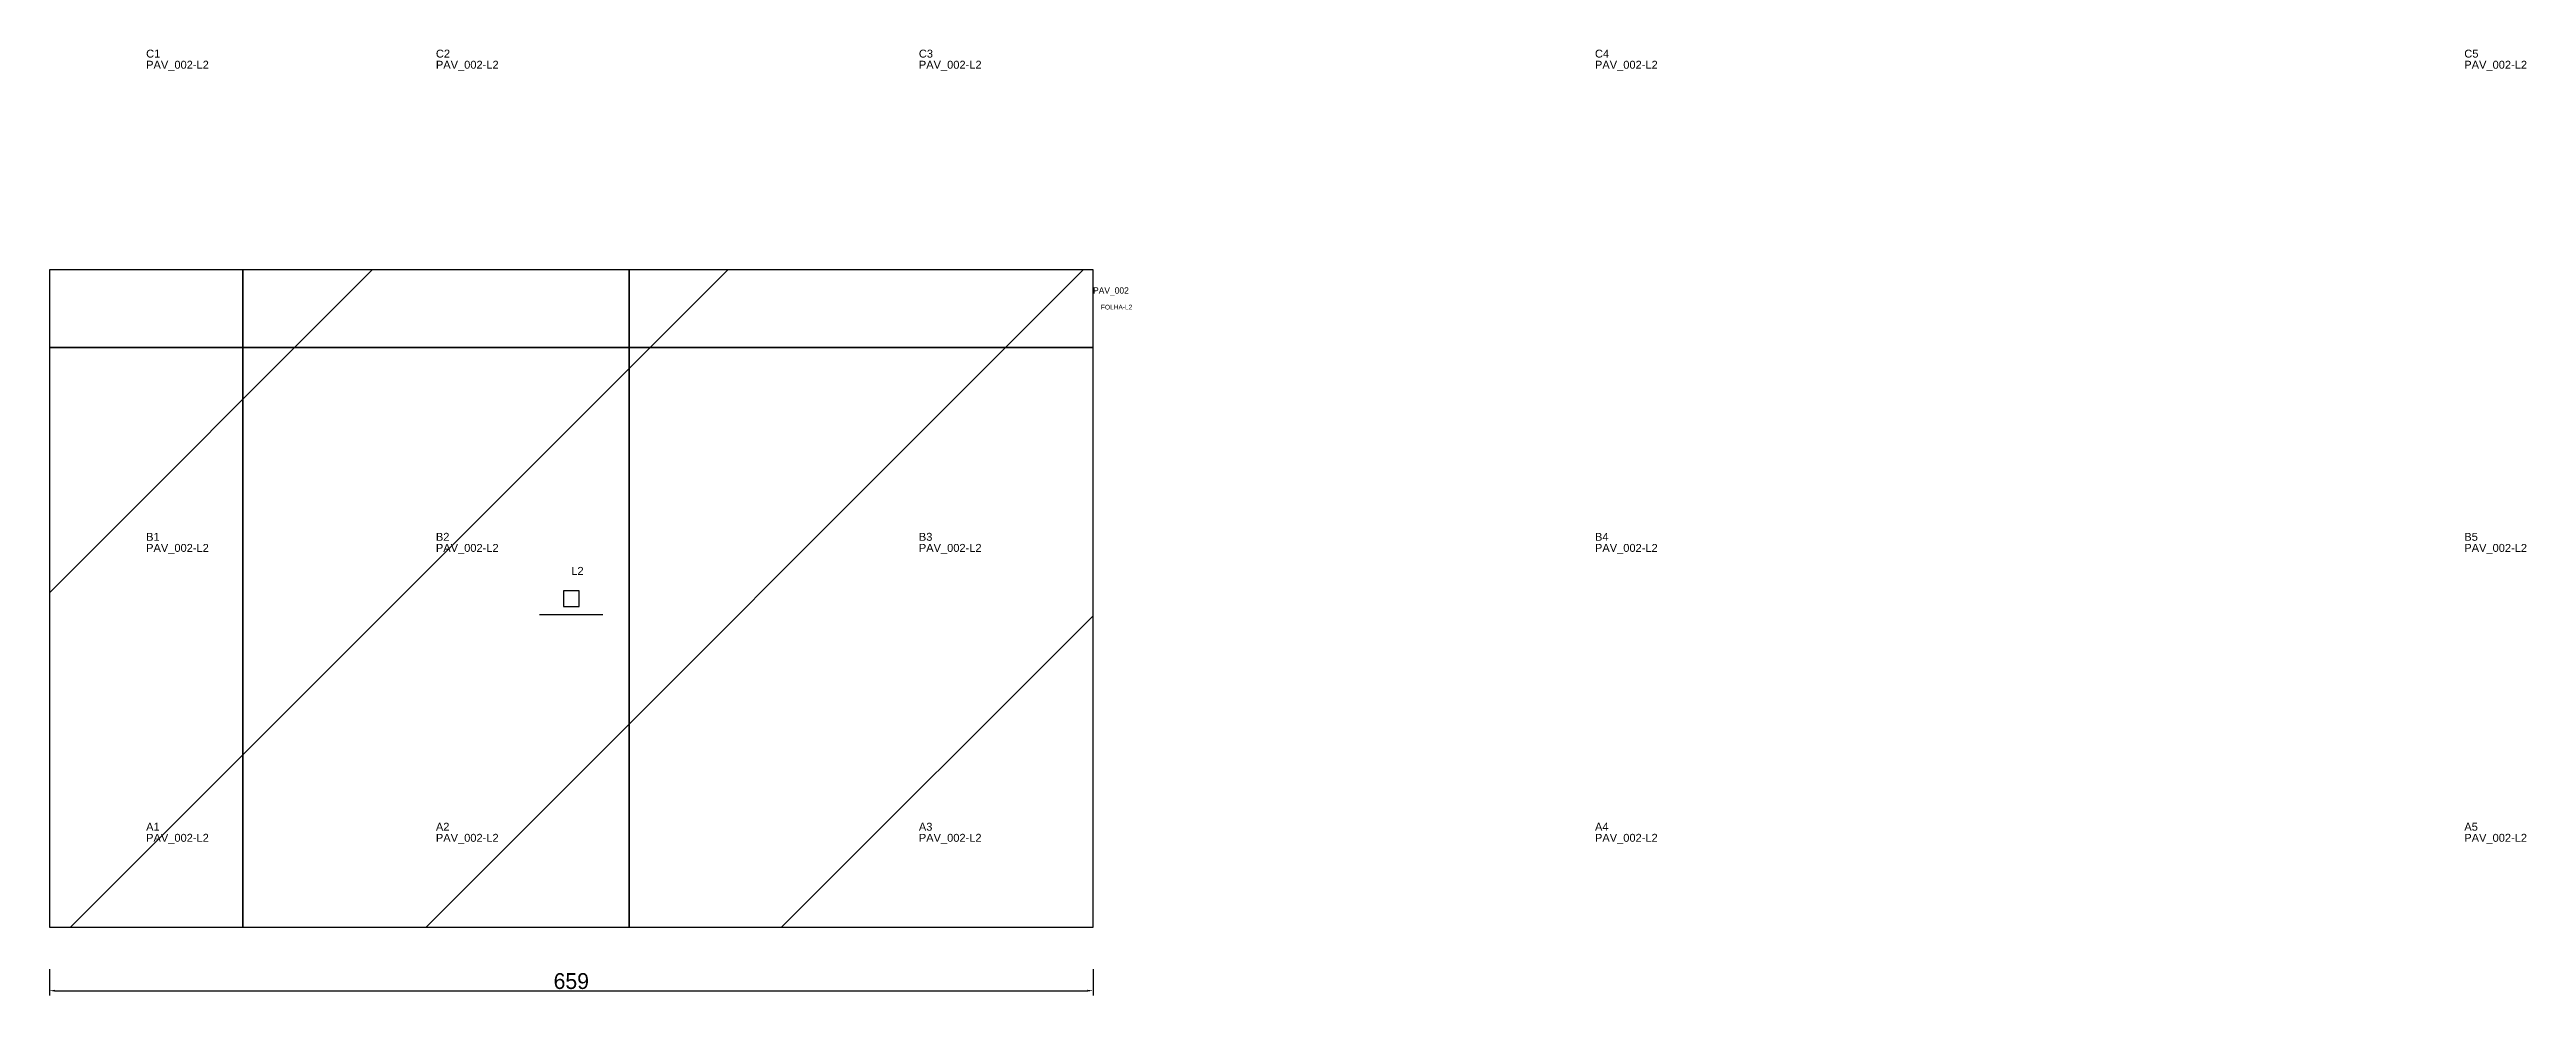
# Model space of a CAD drawing. Header units: metres. Extents: x 222 to 1786, y -256 to 341.
import ezdxf

# ---------------------------------------------------------------- set-up
doc = ezdxf.new("R2010")
doc.units = ezdxf.units.M
for name, color, linetype in [('3', 3, 'CONTINUOUS'), ('AUX00', 7, 'CONTINUOUS'), ('COTA', 241, 'CONTINUOUS'), ('FOLHA', 255, 'CONTINUOUS'), ('Hachura', 251, 'CONTINUOUS'), ('NOMENCLATURA', 7, 'CONTINUOUS'), ('Nível', 160, 'CONTINUOUS'), ('Painéis', 200, 'CONTINUOUS'), ('Pilares', 5, 'CONTINUOUS'), ('SARR_2.2x7', 40, 'CONTINUOUS')]:
    doc.layers.add(name, color=color, linetype=linetype)
doc.styles.add('ARIAL', font='Arial.ttf')
doc.styles.add('STR_STANDARD', font='arial.ttf')
doc.dimstyles.new('EZ DXF', dxfattribs={"dimtxt": 10, "dimasz": 3.5, "dimexe": 3, "dimexo": 1.5, "dimgap": 1, "dimtad": 1, "dimdec": 1, "dimdsep": 46, "dimcen": 2.5, "dimazin": 3, "dimtfac": 1, "dimtmove": 0, "dimatfit": 3})

msp = doc.modelspace()

# ---------------------------------------------------------------- hatches: boundary and pattern name
at = {"layer": 'Hachura'}
h = msp.add_hatch(dxfattribs=at)
h.set_pattern_fill('ANSI31', scale=50)
h.paths.add_polyline_path([(881.2, 201.5), (222.2, 201.5), (222.2, -213.5), (881.2, -213.5)])
h = msp.add_hatch(dxfattribs=at)
h.set_pattern_fill('ANSI31', scale=50)
h.paths.add_polyline_path([(881.2, 201.5), (222.2, 201.5), (222.2, -213.5), (881.2, -213.5)])

# ---------------------------------------------------------------- linework, layer by layer
at = {"layer": '3'}
for points in [[(344.2, -213.5), (344.2, 201.5)], [(344.2, -213.5), (344.2, 201.5)], [(588.2, -213.5), (588.2, 201.5)], [(588.2, -213.5), (588.2, 201.5)], [(222.2, 152.5), (881.2, 152.5)], [(222.2, 152.5), (881.2, 152.5)]]:
    msp.add_lwpolyline(points, close=True, dxfattribs=at)
at = {"layer": 'Painéis', "color": 200}
for p, q in [((881.2, 201.5), (222.2, 201.5)), ((222.2, 201.5), (222.2, -213.5)), ((881.2, 201.5), (222.2, 201.5)), ((222.2, 201.5), (222.2, -213.5)), ((881.2, -213.5), (881.2, 201.5)), ((881.2, -213.5), (881.2, 201.5)), ((222.2, -213.5), (881.2, -213.5)), ((222.2, -213.5), (881.2, -213.5))]:
    msp.add_line(p, q, dxfattribs=at)
at = {"layer": 'Pilares'}
msp.add_lwpolyline([(546.7, -11), (556.7, -11), (556.7, -1), (546.7, -1)], close=True, dxfattribs=at)
msp.add_lwpolyline([(546.7, -11), (556.7, -11), (556.7, -1), (546.7, -1)], close=True, dxfattribs=at)
at = {"layer": 'SARR_2.2x7'}
msp.add_line((531.7, -16), (571.7, -16), dxfattribs=at)
msp.add_line((531.7, -16), (571.7, -16), dxfattribs=at)

# ---------------------------------------------------------------- texts
at = {"layer": '3', "style": 'STR_STANDARD'}
for s, p in [('C1', (283.2, 335.5)), ('C1', (283.2, 335.5)), ('C2', (466.2, 335.5)), ('C2', (466.2, 335.5)), ('C3', (771.2, 335.5)), ('C3', (771.2, 335.5)), ('C4', (1198.2, 335.5)), ('C4', (1198.2, 335.5)), ('C5', (1747.2, 335.5)), ('C5', (1747.2, 335.5)), ('B1', (283.2, 30.5)), ('B1', (283.2, 30.5)), ('B2', (466.2, 30.5)), ('B2', (466.2, 30.5)), ('B3', (771.2, 30.5)), ('B3', (771.2, 30.5)), ('B4', (1198.2, 30.5)), ('B4', (1198.2, 30.5)), ('B5', (1747.2, 30.5)), ('B5', (1747.2, 30.5)), ('A1', (283.2, -152.5)), ('A1', (283.2, -152.5)), ('A2', (466.2, -152.5)), ('A2', (466.2, -152.5)), ('A3', (771.2, -152.5)), ('A3', (771.2, -152.5)), ('A4', (1198.2, -152.5)), ('A4', (1198.2, -152.5)), ('A5', (1747.2, -152.5)), ('A5', (1747.2, -152.5))]:
    msp.add_text(s, height=5, dxfattribs=at).set_placement(p)
at = {"layer": 'AUX00', "style": 'STR_STANDARD'}
for p in [(283.2, 328.5), (283.2, 328.5), (466.2, 328.5), (466.2, 328.5), (771.2, 328.5), (771.2, 328.5), (1198.2, 328.5), (1198.2, 328.5), (1747.2, 328.5), (1747.2, 328.5), (283.2, 23.5), (283.2, 23.5), (466.2, 23.5), (466.2, 23.5), (771.2, 23.5), (771.2, 23.5), (1198.2, 23.5), (1198.2, 23.5), (1747.2, 23.5), (1747.2, 23.5), (283.2, -159.5), (283.2, -159.5), (466.2, -159.5), (466.2, -159.5), (771.2, -159.5), (771.2, -159.5), (1198.2, -159.5), (1198.2, -159.5), (1747.2, -159.5), (1747.2, -159.5)]:
    msp.add_text('PAV_002-L2', height=5, dxfattribs=at).set_placement(p)
at = {"layer": 'FOLHA'}
msp.add_text('FOLHA-L2', height=3, dxfattribs=at).set_placement((886.2, 176.5))
msp.add_text('FOLHA-L2', height=3, dxfattribs=at).set_placement((886.2, 176.5))
at = {"layer": 'NOMENCLATURA', "insert": (551.7, 14), "char_height": 5, "attachment_point": 1, "style": 'ARIAL'}
msp.add_mtext('L2', dxfattribs=at)
msp.add_mtext('L2', dxfattribs=at)
at = {"layer": 'Nível'}
msp.add_text('PAV_002', height=4, dxfattribs=at).set_placement((881.2, 186.5))
msp.add_text('PAV_002', height=4, dxfattribs=at).set_placement((881.2, 186.5))

# ---------------------------------------------------------------- dimensions: what is measured, and where the dimension line sits
at = {"layer": 'COTA'}
msp.add_linear_dim(base=(222.2, -253.5), p1=(222.2, -238.5), p2=(881.2, -238.5), dimstyle='EZ DXF', dxfattribs=at).render()
msp.add_linear_dim(base=(222.2, -253.5), p1=(222.2, -238.5), p2=(881.2, -238.5), dimstyle='EZ DXF', dxfattribs=at).render()

doc.saveas('drawing.dxf')
